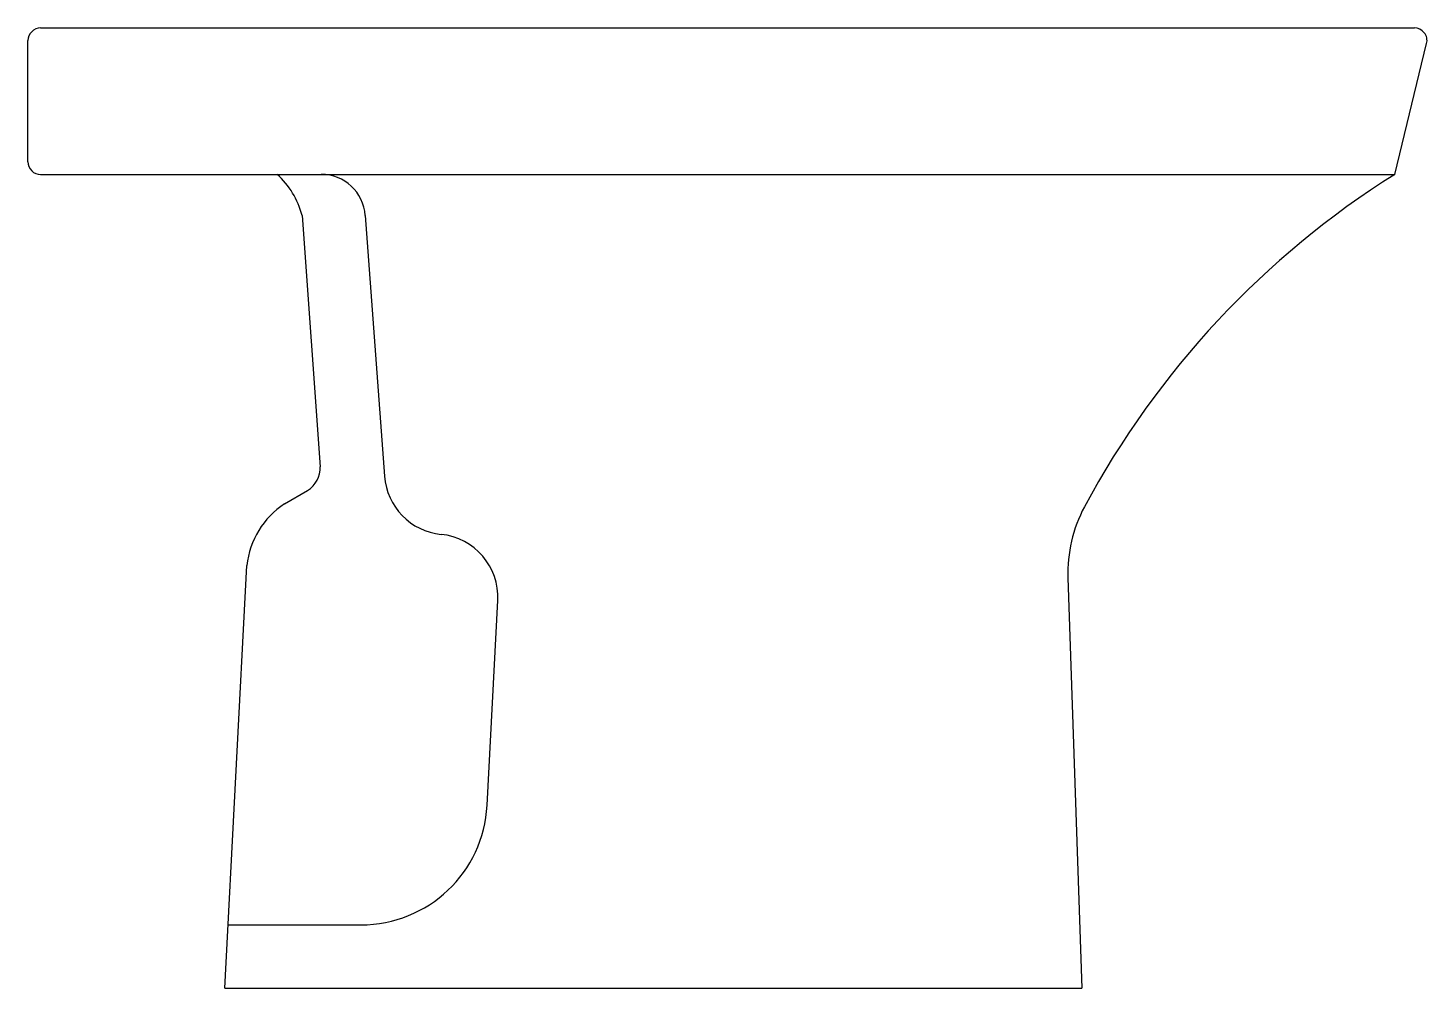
# Model space of a CAD drawing. Extents: x -493.523 to -492.969, y 417.764 to 418.144.
import ezdxf

# ---------------------------------------------------------------- set-up
doc = ezdxf.new("R2010")
doc.units = 0
doc.header["$LTSCALE"] = 0.559756
doc.header["$MEASUREMENT"] = 0
doc.linetypes.add('CONTINU', pattern=[0])
doc.layers.get('0').update_dxf_attribs({"linetype": 'CONTINUOUS'})

msp = doc.modelspace()

# ---------------------------------------------------------------- linework, layer by layer
at = {"linetype": 'CONTINU'}
for points in [[(-493.51791, 418.14391, 0.414229), (-493.52291, 418.13891)], [(-492.96914, 418.13773, 0.486049), (-492.97399, 418.14391)], [(-493.52291, 418.09093, 0.414249), (-493.51791, 418.08593)], [(-493.41441, 418.06973, 0.150535), (-493.42428, 418.08594, 0.150535)], [(-493.38935, 418.06973, 0.39284), (-493.4068, 418.08593)], [(-492.98175, 418.08595, 0.130456), (-493.10463, 417.95437)], [(-493.41219, 417.96084, 0.26449), (-493.40723, 417.97025)], [(-493.38175, 417.96649, 0.364118), (-493.35934, 417.94346)], [(-493.42132, 417.95556, 0.225037), (-493.43626, 417.93117)], [(-493.10463, 417.95437, 0.132344), (-493.11116, 417.92627)], [(-493.33689, 417.91729, 0.40018), (-493.35934, 417.94346)], [(-493.39105, 417.7889, 0.398959), (-493.34114, 417.83626)]]:
    msp.add_lwpolyline(points, format="xyb", dxfattribs=at)
for points in [[(-493.51791, 418.14391), (-492.97399, 418.14391)], [(-493.52291, 418.09093), (-493.52291, 418.13891)], [(-492.98175, 418.08595), (-492.96914, 418.13773)], [(-493.51791, 418.08593), (-492.98175, 418.08595)], [(-493.41441, 418.06973), (-493.40723, 417.97025)], [(-493.38935, 418.06973), (-493.38175, 417.96649)], [(-493.42132, 417.95556), (-493.41219, 417.96084)], [(-493.44502, 417.76391), (-493.43626, 417.93117)], [(-493.11116, 417.92627), (-493.10568, 417.76391)], [(-493.34114, 417.83626), (-493.33689, 417.91729)], [(-493.44371, 417.7889), (-493.39105, 417.7889)], [(-493.44502, 417.76391), (-493.10568, 417.76391)]]:
    msp.add_lwpolyline(points, dxfattribs=at)

doc.saveas('drawing.dxf')
